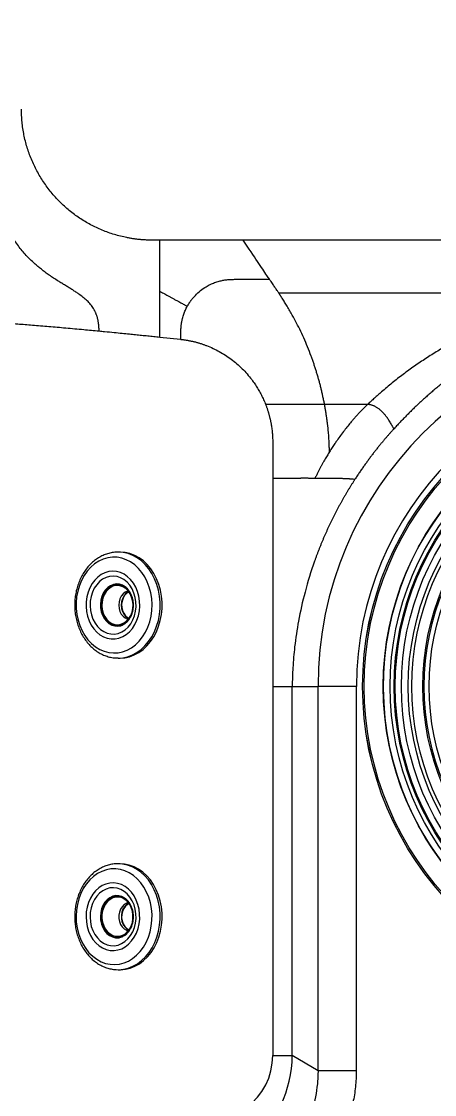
# Model space of a CAD drawing. Header units: inches. Extents: x -1 to 81, y -22 to 129.
# Drawn here: x 57.51 to 65.47, y 13.08 to 33.74 of the extents above; entities that cross this region are included whole.
import ezdxf

# ---------------------------------------------------------------- set-up
doc = ezdxf.new("R2010")
doc.units = ezdxf.units.IN
doc.header["$MEASUREMENT"] = 0
doc.layers.add('1', color=4, linetype='Continuous')

# ---------------------------------------------------------------- blocks, each defined once
blk = doc.blocks.new('2026 PACE')
at = {"color": 8, "linetype": 'Continuous', "lineweight": 25, "flags": 128}
for points in [[(60.055, 21.51), (60.146, 21.544), (60.232, 21.59), (60.314, 21.649), (60.39, 21.719), (60.459, 21.8), (60.519, 21.891), (60.571, 21.99), (60.614, 22.095), (60.647, 22.206), (60.669, 22.322), (60.68, 22.439), (60.681, 22.558), (60.67, 22.676), (60.649, 22.791), (60.617, 22.903), (60.575, 23.009), (60.524, 23.109), (60.464, 23.2), (60.396, 23.282), (60.32, 23.353), (60.239, 23.413), (60.153, 23.46), (60.063, 23.495), (59.97, 23.516), (59.876, 23.523), (59.872, 23.523)], [(60.122, 22.708), (60.119, 22.714), (60.082, 22.774), (60.038, 22.823), (59.986, 22.862), (59.93, 22.887), (59.871, 22.898), (59.811, 22.896), (59.753, 22.879), (59.699, 22.848), (59.65, 22.805), (59.608, 22.751), (59.575, 22.688), (59.553, 22.619), (59.541, 22.545), (59.54, 22.47), (59.551, 22.396), (59.572, 22.326), (59.604, 22.262), (59.645, 22.207), (59.693, 22.163), (59.747, 22.131), (59.805, 22.113), (59.865, 22.108), (59.924, 22.118), (59.924, 22.118)], [(59.773, 22.866), (59.736, 22.848), (59.685, 22.811), (59.64, 22.762), (59.604, 22.704), (59.578, 22.637), (59.563, 22.566), (59.559, 22.492), (59.567, 22.418), (59.586, 22.348), (59.615, 22.284), (59.654, 22.228), (59.7, 22.183), (59.753, 22.15), (59.81, 22.13), (59.869, 22.125), (59.927, 22.135)], [(60.068, 22.775), (60.055, 22.772), (60.009, 22.751), (59.967, 22.718), (59.933, 22.675), (59.907, 22.622), (59.891, 22.564), (59.886, 22.503), (59.891, 22.441), (59.908, 22.383), (59.934, 22.331), (59.969, 22.287), (60.01, 22.255), (60.056, 22.235), (60.068, 22.232)], [(59.873, 21.484), (59.963, 21.49), (60.055, 21.51)], [(59.872, 15.484), (59.882, 15.484), (59.976, 15.492), (60.068, 15.514), (60.158, 15.55), (60.244, 15.598), (60.325, 15.658), (60.4, 15.73), (60.468, 15.813), (60.527, 15.904), (60.578, 16.004), (60.619, 16.111), (60.651, 16.223), (60.671, 16.338), (60.681, 16.456), (60.68, 16.575), (60.668, 16.692), (60.645, 16.808), (60.612, 16.918), (60.569, 17.024), (60.516, 17.122), (60.455, 17.212), (60.385, 17.292), (60.309, 17.362), (60.227, 17.42), (60.14, 17.466), (60.05, 17.498), (59.957, 17.518), (59.873, 17.523)], [(60.117, 16.718), (60.11, 16.73), (60.072, 16.787), (60.025, 16.834), (59.972, 16.869), (59.915, 16.891), (59.856, 16.899), (59.796, 16.893), (59.739, 16.872), (59.686, 16.838), (59.638, 16.792), (59.599, 16.736), (59.569, 16.671), (59.548, 16.6), (59.539, 16.526), (59.542, 16.451), (59.555, 16.378), (59.58, 16.309), (59.614, 16.247), (59.657, 16.195), (59.706, 16.154), (59.762, 16.125), (59.82, 16.11), (59.82, 16.11)], [(59.77, 16.865), (59.719, 16.838), (59.67, 16.797), (59.628, 16.745), (59.595, 16.684), (59.573, 16.616), (59.561, 16.543), (59.56, 16.469), (59.571, 16.396), (59.594, 16.327), (59.626, 16.265), (59.667, 16.213), (59.716, 16.171), (59.77, 16.142), (59.828, 16.127)], [(60.068, 16.775), (60.031, 16.763), (59.987, 16.736), (59.948, 16.697), (59.918, 16.648), (59.897, 16.593), (59.887, 16.532), (59.887, 16.471), (59.898, 16.41), (59.92, 16.355), (59.951, 16.307), (59.989, 16.269), (60.034, 16.243), (60.068, 16.232)]]:
    blk.add_lwpolyline(points, dxfattribs=at)
at = {"color": 8, "linetype": 'Continuous', "lineweight": 25}
for centre, radius, start, end in [((59.823, 22.426), 0.324, 288.1981, 333.208), ((59.842, 16.409), 0.3, 265.8033, 336.6433)]:
    blk.add_arc(centre, radius, start, end, dxfattribs=at)
at = {"layer": '1', "color": 3, "linetype": 'Continuous', "lineweight": 25}
for p, q in [((60.673, 29.529), (60.532, 29.529)), ((62.282, 29.529), (60.673, 29.529)), ((69.481, 29.529), (62.282, 29.529)), ((69.481, 28.51), (62.968, 28.51)), ((60.673, 27.664), (61.072, 27.621)), ((61.072, 27.621), (61.082, 27.62)), ((62.851, 25.641), (62.851, 24.944)), ((62.851, 20.939), (62.851, 13.833)), ((63.227, 20.939), (63.723, 20.939)), ((63.227, 13.833), (63.227, 20.939)), ((64.461, 20.939), (63.723, 20.939)), ((63.723, 13.537), (63.723, 20.939)), ((64.461, 20.939), (64.461, 18.333)), ((64.461, 18.333), (64.461, 18.086)), ((64.461, 18.086), (64.461, 13.537)), ((62.851, 13.833), (63.227, 13.833)), ((63.723, 13.537), (63.227, 13.833))]:
    blk.add_line(p, q, dxfattribs=at)
at = {"layer": '1', "color": 4, "linetype": 'Continuous', "lineweight": 25}
for p, q in [((59.911, 23.523), (59.872, 23.523)), ((59.926, 22.107), (59.957, 22.118)), ((59.872, 21.484), (59.911, 21.484)), ((59.911, 17.523), (59.872, 17.523)), ((59.782, 15.49), (59.833, 15.485)), ((59.836, 15.485), (59.872, 15.484)), ((59.872, 15.484), (59.911, 15.484))]:
    blk.add_line(p, q, dxfattribs=at)
at = {"layer": '1', "color": 4, "linetype": 'Continuous', "lineweight": 25, "flags": 128}
for points in [[(59.959, 21.605), (60.046, 21.638), (60.128, 21.683), (60.206, 21.741), (60.277, 21.811), (60.341, 21.891), (60.397, 21.98), (60.443, 22.077), (60.48, 22.181), (60.506, 22.29), (60.521, 22.402), (60.526, 22.515), (60.519, 22.628), (60.502, 22.739), (60.473, 22.847), (60.434, 22.95), (60.386, 23.046), (60.329, 23.133), (60.263, 23.211), (60.191, 23.278), (60.112, 23.334), (60.029, 23.377), (59.942, 23.407), (59.853, 23.423), (59.762, 23.425), (59.673, 23.413), (59.585, 23.387), (59.501, 23.348), (59.42, 23.296), (59.346, 23.232), (59.278, 23.157), (59.218, 23.073), (59.167, 22.979), (59.126, 22.878), (59.094, 22.772), (59.073, 22.662), (59.063, 22.549), (59.064, 22.435), (59.076, 22.323), (59.1, 22.213), (59.133, 22.108), (59.177, 22.008), (59.23, 21.917), (59.291, 21.834), (59.36, 21.761), (59.436, 21.699), (59.517, 21.65), (59.603, 21.614), (59.691, 21.591), (59.781, 21.582), (59.871, 21.587), (59.959, 21.605)], [(60.094, 21.51), (60.184, 21.544), (60.271, 21.59), (60.352, 21.649), (60.428, 21.719), (60.497, 21.8), (60.558, 21.891), (60.61, 21.99), (60.652, 22.095), (60.685, 22.206), (60.707, 22.322), (60.719, 22.439), (60.719, 22.558), (60.709, 22.676), (60.687, 22.791), (60.655, 22.903), (60.614, 23.009), (60.562, 23.109), (60.502, 23.2), (60.434, 23.282), (60.359, 23.353), (60.277, 23.413), (60.191, 23.46), (60.101, 23.495), (60.009, 23.516), (59.915, 23.523), (59.911, 23.523)], [(59.888, 21.869), (59.961, 21.897), (60.029, 21.938), (60.091, 21.991), (60.147, 22.055), (60.195, 22.129), (60.234, 22.211), (60.263, 22.298), (60.281, 22.391), (60.289, 22.485), (60.285, 22.581), (60.271, 22.674), (60.246, 22.764), (60.211, 22.848), (60.166, 22.925), (60.113, 22.993), (60.053, 23.05), (59.987, 23.096), (59.916, 23.129), (59.842, 23.149), (59.767, 23.155), (59.692, 23.148), (59.618, 23.126), (59.548, 23.091), (59.482, 23.044), (59.423, 22.985), (59.371, 22.916), (59.327, 22.838), (59.294, 22.753), (59.27, 22.663), (59.257, 22.569), (59.255, 22.474), (59.264, 22.379), (59.283, 22.288), (59.313, 22.2), (59.353, 22.12), (59.402, 22.047), (59.459, 21.984), (59.522, 21.932), (59.591, 21.893), (59.663, 21.866), (59.738, 21.853), (59.814, 21.854), (59.888, 21.869)], [(59.874, 21.959), (59.942, 21.987), (60.006, 22.027), (60.064, 22.08), (60.114, 22.144), (60.155, 22.218), (60.186, 22.298), (60.207, 22.384), (60.217, 22.473), (60.215, 22.563), (60.202, 22.652), (60.177, 22.736), (60.142, 22.815), (60.098, 22.885), (60.045, 22.945), (59.985, 22.995), (59.92, 23.031), (59.851, 23.054), (59.78, 23.062), (59.709, 23.056), (59.639, 23.036), (59.573, 23.002), (59.513, 22.955), (59.459, 22.896), (59.413, 22.827), (59.376, 22.75), (59.35, 22.666), (59.335, 22.578), (59.331, 22.489), (59.339, 22.399), (59.357, 22.313), (59.387, 22.231), (59.427, 22.156), (59.476, 22.09), (59.532, 22.035), (59.595, 21.993), (59.662, 21.963), (59.732, 21.947), (59.804, 21.946), (59.874, 21.959)], [(59.962, 22.886), (59.956, 22.889), (59.898, 22.906), (59.839, 22.91), (59.78, 22.9), (59.723, 22.876), (59.671, 22.84), (59.625, 22.792), (59.587, 22.734), (59.558, 22.669), (59.539, 22.598), (59.53, 22.524), (59.533, 22.448), (59.546, 22.375), (59.57, 22.307), (59.604, 22.244), (59.646, 22.191), (59.695, 22.149), (59.749, 22.118), (59.807, 22.101), (59.867, 22.097), (59.926, 22.107)], [(59.927, 22.135), (59.983, 22.159), (60.034, 22.196), (60.078, 22.245), (60.114, 22.303), (60.14, 22.37), (60.155, 22.441), (60.159, 22.515), (60.152, 22.589), (60.133, 22.659), (60.103, 22.723), (60.065, 22.779), (60.018, 22.824), (59.965, 22.857), (59.908, 22.877), (59.85, 22.882), (59.791, 22.872), (59.773, 22.866)], [(60.078, 22.763), (60.057, 22.751), (60.015, 22.718), (59.981, 22.675), (59.955, 22.622), (59.939, 22.564), (59.934, 22.503), (59.939, 22.441), (59.956, 22.383), (59.982, 22.331), (60.016, 22.287), (60.058, 22.255), (60.078, 22.244)], [(60.082, 22.756), (60.081, 22.756), (60.036, 22.728), (59.998, 22.688), (59.969, 22.638), (59.949, 22.581), (59.94, 22.52), (59.943, 22.458), (59.957, 22.399), (59.981, 22.345), (60.015, 22.299), (60.056, 22.265), (60.082, 22.251)], [(59.911, 21.484), (60.001, 21.49), (60.094, 21.51)], [(59.718, 15.587), (59.808, 15.582), (59.898, 15.591), (59.986, 15.614), (60.071, 15.65), (60.152, 15.699), (60.228, 15.761), (60.297, 15.834), (60.359, 15.917), (60.412, 16.009), (60.455, 16.108), (60.489, 16.213), (60.512, 16.323), (60.524, 16.436), (60.525, 16.549), (60.515, 16.662), (60.494, 16.772), (60.463, 16.879), (60.421, 16.979), (60.37, 17.073), (60.31, 17.158), (60.242, 17.232), (60.168, 17.296), (60.087, 17.348), (60.003, 17.387), (59.915, 17.413), (59.825, 17.425), (59.735, 17.423), (59.646, 17.406), (59.559, 17.377), (59.476, 17.334), (59.397, 17.278), (59.325, 17.211), (59.259, 17.133), (59.202, 17.045), (59.154, 16.949), (59.115, 16.847), (59.087, 16.739), (59.069, 16.628), (59.062, 16.515), (59.067, 16.401), (59.082, 16.289), (59.109, 16.181), (59.145, 16.077), (59.192, 15.98), (59.247, 15.891), (59.311, 15.811), (59.383, 15.741), (59.46, 15.683), (59.543, 15.638), (59.629, 15.605), (59.718, 15.587)], [(59.911, 15.484), (59.92, 15.484), (60.014, 15.492), (60.107, 15.514), (60.197, 15.55), (60.283, 15.598), (60.364, 15.658), (60.438, 15.73), (60.506, 15.813), (60.566, 15.904), (60.616, 16.004), (60.658, 16.111), (60.689, 16.223), (60.709, 16.338), (60.719, 16.456), (60.718, 16.575), (60.706, 16.692), (60.683, 16.808), (60.65, 16.918), (60.607, 17.024), (60.554, 17.122), (60.493, 17.212), (60.424, 17.292), (60.348, 17.362), (60.265, 17.42), (60.179, 17.466), (60.088, 17.498), (59.995, 17.518), (59.911, 17.523)], [(59.717, 15.855), (59.793, 15.852), (59.868, 15.863), (59.941, 15.888), (60.01, 15.925), (60.075, 15.975), (60.132, 16.037), (60.183, 16.108), (60.224, 16.187), (60.256, 16.274), (60.277, 16.365), (60.288, 16.459), (60.287, 16.554), (60.276, 16.648), (60.254, 16.739), (60.221, 16.825), (60.179, 16.904), (60.129, 16.975), (60.07, 17.036), (60.006, 17.085), (59.936, 17.121), (59.863, 17.145), (59.788, 17.155), (59.712, 17.151), (59.638, 17.133), (59.567, 17.102), (59.5, 17.058), (59.439, 17.002), (59.384, 16.936), (59.339, 16.86), (59.302, 16.777), (59.275, 16.688), (59.259, 16.595), (59.254, 16.5), (59.26, 16.405), (59.277, 16.313), (59.304, 16.224), (59.341, 16.141), (59.388, 16.066), (59.443, 16), (59.504, 15.945), (59.572, 15.902), (59.643, 15.872), (59.717, 15.855)], [(59.728, 15.948), (59.799, 15.946), (59.87, 15.958), (59.938, 15.985), (60.002, 16.024), (60.06, 16.077), (60.111, 16.14), (60.153, 16.213), (60.185, 16.293), (60.206, 16.379), (60.217, 16.468), (60.215, 16.558), (60.203, 16.646), (60.179, 16.731), (60.145, 16.81), (60.101, 16.881), (60.049, 16.942), (59.989, 16.992), (59.925, 17.029), (59.856, 17.053), (59.785, 17.062), (59.713, 17.057), (59.644, 17.037), (59.578, 17.004), (59.516, 16.958), (59.462, 16.9), (59.415, 16.832), (59.378, 16.755), (59.351, 16.672), (59.335, 16.584), (59.331, 16.494), (59.338, 16.405), (59.356, 16.318), (59.385, 16.236), (59.424, 16.161), (59.472, 16.094), (59.528, 16.039), (59.591, 15.995), (59.658, 15.964), (59.728, 15.948)], [(59.959, 16.888), (59.945, 16.894), (59.887, 16.908), (59.827, 16.909), (59.768, 16.896), (59.712, 16.87), (59.661, 16.831), (59.617, 16.781), (59.58, 16.722), (59.553, 16.655), (59.536, 16.583), (59.53, 16.508), (59.535, 16.434), (59.55, 16.361), (59.576, 16.293), (59.612, 16.233), (59.655, 16.182), (59.705, 16.141), (59.761, 16.113), (59.819, 16.099), (59.819, 16.099)], [(59.828, 16.127), (59.887, 16.127), (59.945, 16.141), (59.999, 16.169), (60.048, 16.21), (60.09, 16.262), (60.123, 16.323), (60.146, 16.391), (60.158, 16.464), (60.158, 16.538), (60.147, 16.611), (60.125, 16.68), (60.092, 16.742), (60.051, 16.794), (60.002, 16.836), (59.948, 16.865), (59.891, 16.88), (59.832, 16.88), (59.774, 16.866), (59.77, 16.865)], [(60.078, 16.763), (60.034, 16.736), (59.996, 16.697), (59.966, 16.648), (59.945, 16.593), (59.935, 16.532), (59.935, 16.471), (59.946, 16.41), (59.968, 16.355), (59.999, 16.307), (60.037, 16.269), (60.078, 16.244)], [(60.082, 16.756), (60.055, 16.741), (60.014, 16.707), (59.98, 16.661), (59.956, 16.607), (59.943, 16.547), (59.94, 16.485), (59.949, 16.424), (59.969, 16.367), (59.999, 16.317), (60.038, 16.278), (60.082, 16.251), (60.082, 16.251)]]:
    blk.add_lwpolyline(points, dxfattribs=at)
at = {"layer": '1', "color": 4, "linetype": 'Continuous', "lineweight": 25}
for radius in [6.031, 6.031, 6.03, 6, 5.633, 5.631, 5.501, 5.423, 5.403, 5.402, 5.283, 5.151, 5.081, 4.872, 4.842, 4.75]:
    blk.add_circle((70.613, 20.939), radius, dxfattribs=at)
at = {"layer": '1', "color": 3, "linetype": 'Continuous', "lineweight": 25}
for radius in [6.89, 6.151]:
    blk.add_arc((70.613, 20.939), radius, 90, 180, dxfattribs=at)
at = {"layer": '1', "color": 4, "linetype": 'Continuous', "lineweight": 25}
for centre, radius, start, end in [((70.613, 20.939), 5.633, 3.2917, 273.2914), ((59.853, 16.359), 0.262, 262.6697, 293.5276)]:
    blk.add_arc(centre, radius, start, end, dxfattribs=at)
at = {"layer": '1', "color": 3, "linetype": 'Continuous', "lineweight": 25}
for centre, major_axis, ratio, start_param, end_param in [((60.481, 14.002), (2.649, -0.808), 0.896541, 4.991037, 6.543681), ((61.089, 14.002), (1.698, -0.564), 0.829796, 4.999352, 6.551996)]:
    blk.add_ellipse(centre, major_axis=major_axis, ratio=ratio, start_param=start_param, end_param=end_param, dxfattribs=at)
for points, knots in [([(59.505, 27.781), (59.505, 27.789), (59.505, 27.804), (59.504, 27.826), (59.503, 27.848), (59.501, 27.87), (59.5, 27.892), (59.497, 27.914), (59.494, 27.936), (59.491, 27.957), (59.487, 27.978), (59.483, 27.999), (59.478, 28.02), (59.472, 28.041), (59.466, 28.061), (59.46, 28.081), (59.452, 28.101), (59.445, 28.12), (59.436, 28.139), (59.428, 28.158), (59.418, 28.176), (59.408, 28.194), (59.385, 28.234), (59.343, 28.293), (59.276, 28.364), (59.2, 28.431), (59.127, 28.485), (59.058, 28.532), (58.995, 28.572), (58.927, 28.614), (58.857, 28.656), (58.787, 28.699), (58.711, 28.746), (58.63, 28.797), (58.547, 28.853), (58.468, 28.91), (58.395, 28.967), (58.325, 29.024), (58.226, 29.111), (58.097, 29.239), (57.943, 29.422), (57.814, 29.609), (57.695, 29.811), (57.605, 29.99), (57.532, 30.16), (57.481, 30.289), (57.439, 30.405), (57.394, 30.539), (57.345, 30.701), (57.292, 30.902), (57.239, 31.134), (57.178, 31.448), (57.118, 31.845), (57.072, 32.284), (57.045, 32.658), (57.03, 32.96), (57.023, 33.161), (57.02, 33.314), (57.018, 33.407), (57.017, 33.483), (57.016, 33.541), (57.016, 33.592), (57.016, 33.635), (57.015, 33.67), (57.015, 33.698), (57.015, 33.719), (57.015, 33.732), (57.015, 33.738), (57.015, 33.74)], [0, 0, 0, 0, 0.003265, 0.006523, 0.009771, 0.013007, 0.016229, 0.019437, 0.022629, 0.025803, 0.02896, 0.032099, 0.03522, 0.038324, 0.041411, 0.044483, 0.047541, 0.050587, 0.053621, 0.056647, 0.059667, 0.062684, 0.065702, 0.079874, 0.094249, 0.108443, 0.124209, 0.134168, 0.145091, 0.156962, 0.16898, 0.180997, 0.192997, 0.2082, 0.22288, 0.237031, 0.250652, 0.263749, 0.276346, 0.308498, 0.343338, 0.38112, 0.408164, 0.44606, 0.468822, 0.489199, 0.50715, 0.522649, 0.551202, 0.581506, 0.613587, 0.655933, 0.721631, 0.78934, 0.849534, 0.886363, 0.921783, 0.937828, 0.95313, 0.962775, 0.971281, 0.978661, 0.984932, 0.990104, 0.994189, 0.997195, 0.999131, 1, 1, 1, 1]), ([(60.532, 29.529), (60.521, 29.529), (60.499, 29.53), (60.466, 29.53), (60.433, 29.531), (60.4, 29.533), (60.367, 29.535), (60.334, 29.537), (60.301, 29.54), (60.268, 29.543), (60.236, 29.547), (60.203, 29.551), (60.17, 29.555), (60.137, 29.56), (60.105, 29.566), (60.072, 29.572), (60.01, 29.584), (59.919, 29.604), (59.799, 29.637), (59.682, 29.676), (59.528, 29.735), (59.341, 29.824), (59.128, 29.951), (58.929, 30.099), (58.746, 30.265), (58.579, 30.449), (58.432, 30.648), (58.304, 30.861), (58.216, 31.048), (58.156, 31.202), (58.117, 31.319), (58.084, 31.438), (58.062, 31.539), (58.047, 31.62), (58.037, 31.682), (58.029, 31.743), (58.022, 31.804), (58.016, 31.866), (58.013, 31.928), (58.01, 31.989), (58.01, 32.031), (58.01, 32.051)], [0, 0, 0, 0, 0.008356, 0.016704, 0.025043, 0.033376, 0.041704, 0.050029, 0.058351, 0.066673, 0.074996, 0.08332, 0.091649, 0.099982, 0.108322, 0.11667, 0.125028, 0.156317, 0.187532, 0.218749, 0.250044, 0.31253, 0.375023, 0.437508, 0.500001, 0.562487, 0.62498, 0.687465, 0.749958, 0.781247, 0.812462, 0.84368, 0.874974, 0.890635, 0.906267, 0.921881, 0.937485, 0.95309, 0.968704, 0.984338, 1, 1, 1, 1]), ([(60.673, 28.548), (60.673, 28.595), (60.673, 28.686), (60.673, 28.82), (60.673, 28.949), (60.673, 29.074), (60.673, 29.194), (60.673, 29.31), (60.673, 29.421), (60.673, 29.494), (60.673, 29.529)], [0, 0, 0, 0, 0.1419277, 0.2785434, 0.4103059, 0.537465, 0.6601798, 0.7782617, 0.8916125, 1, 1, 1, 1]), ([(62.788, 28.778), (62.773, 28.8), (62.757, 28.824), (62.715, 28.886), (62.688, 28.926), (62.628, 29.016), (62.594, 29.066), (62.482, 29.232), (62.392, 29.367), (62.282, 29.529)], [0, 0, 0, 0, 0.0814393, 0.0814393, 0.1937886, 0.1937886, 0.306138, 0.306138, 0.5308366, 0.5308366, 0.5308366, 0.5308366]), ([(61.205, 28.256), (61.208, 28.262), (61.214, 28.273), (61.224, 28.289), (61.234, 28.305), (61.244, 28.321), (61.254, 28.337), (61.265, 28.352), (61.276, 28.368), (61.287, 28.382), (61.299, 28.397), (61.31, 28.412), (61.322, 28.426), (61.334, 28.44), (61.347, 28.454), (61.386, 28.495), (61.457, 28.56), (61.555, 28.628), (61.648, 28.678), (61.731, 28.714), (61.801, 28.736), (61.855, 28.75), (61.892, 28.757), (61.928, 28.764), (61.965, 28.769), (62.003, 28.772), (62.04, 28.775), (62.065, 28.775), (62.078, 28.775)], [0, 0, 0, 0, 0.0178317, 0.035625, 0.0533815, 0.0711, 0.0887782, 0.1064134, 0.1240044, 0.1415515, 0.1590565, 0.1765227, 0.1939549, 0.2113596, 0.2287442, 0.2461165, 0.3719785, 0.4977653, 0.5824845, 0.6674839, 0.7534925, 0.7886998, 0.8238478, 0.858966, 0.8940884, 0.9292599, 0.9645446, 1, 1, 1, 1]), ([(62.078, 28.775), (62.091, 28.775), (62.119, 28.776), (62.163, 28.776), (62.212, 28.776), (62.266, 28.776), (62.325, 28.776), (62.39, 28.777), (62.46, 28.777), (62.535, 28.777), (62.615, 28.777), (62.7, 28.778), (62.758, 28.778), (62.788, 28.778)], [0, 0, 0, 0, 0.0547, 0.116593, 0.185714, 0.262103, 0.345786, 0.436772, 0.535049, 0.640582, 0.753308, 0.873146, 1, 1, 1, 1]), ([(62.937, 28.556), (62.925, 28.574), (62.913, 28.592), (62.887, 28.632), (62.872, 28.653), (62.841, 28.699), (62.824, 28.725), (62.799, 28.762), (62.794, 28.77), (62.788, 28.778)], [0.5308366, 0.5308366, 0.5308366, 0.5308366, 0.643186, 0.643186, 0.7555353, 0.7555353, 0.8678846, 0.8678846, 0.8987946, 0.8987946, 0.8987946, 0.8987946]), ([(60.673, 28.548), (60.685, 28.541), (60.711, 28.527), (60.75, 28.506), (60.792, 28.482), (60.837, 28.458), (60.885, 28.431), (60.936, 28.404), (60.988, 28.375), (61.036, 28.349), (61.078, 28.326), (61.111, 28.308), (61.14, 28.292), (61.165, 28.278), (61.186, 28.266), (61.199, 28.259), (61.205, 28.256)], [0, 0, 0, 0, 0.064454, 0.134231, 0.209366, 0.289868, 0.375711, 0.466887, 0.563389, 0.665192, 0.742804, 0.8119, 0.872272, 0.92377, 0.966354, 1, 1, 1, 1]), ([(60.673, 27.664), (60.673, 27.709), (60.673, 27.797), (60.673, 27.925), (60.673, 28.045), (60.673, 28.157), (60.673, 28.261), (60.673, 28.357), (60.673, 28.446), (60.673, 28.502), (60.673, 28.529)], [0, 0, 0, 0, 0.156771, 0.304402, 0.44292, 0.572311, 0.692693, 0.804041, 0.906428, 1, 1, 1, 1]), ([(62.968, 28.51), (62.959, 28.525), (62.949, 28.538), (62.939, 28.554), (62.938, 28.555), (62.937, 28.556)], [0.8987946, 0.8987946, 0.8987946, 0.8987946, 0.9941853, 0.9941853, 1, 1, 1, 1]), ([(63.849, 26.364), (63.846, 26.376), (63.842, 26.401), (63.835, 26.438), (63.827, 26.475), (63.819, 26.512), (63.811, 26.548), (63.803, 26.585), (63.795, 26.622), (63.786, 26.658), (63.777, 26.694), (63.768, 26.731), (63.758, 26.767), (63.749, 26.803), (63.739, 26.839), (63.729, 26.875), (63.719, 26.911), (63.708, 26.947), (63.697, 26.983), (63.686, 27.018), (63.675, 27.054), (63.664, 27.089), (63.652, 27.124), (63.64, 27.159), (63.628, 27.194), (63.616, 27.229), (63.603, 27.264), (63.573, 27.346), (63.523, 27.476), (63.449, 27.648), (63.371, 27.814), (63.29, 27.974), (63.218, 28.106), (63.156, 28.214), (63.105, 28.299), (63.056, 28.378), (63.023, 28.428), (63.005, 28.455), (62.999, 28.465), (62.992, 28.474), (62.987, 28.483), (62.981, 28.491), (62.976, 28.498), (62.972, 28.505), (62.97, 28.508), (62.968, 28.51)], [0, 0, 0, 0, 0.014425, 0.02885, 0.043275, 0.0577, 0.072125, 0.086551, 0.100976, 0.115401, 0.129826, 0.144251, 0.158676, 0.173101, 0.187526, 0.201951, 0.216377, 0.230802, 0.245228, 0.259653, 0.274077, 0.288502, 0.302927, 0.317352, 0.331778, 0.346204, 0.360629, 0.375054, 0.45005, 0.525053, 0.600056, 0.675022, 0.750037, 0.796911, 0.843784, 0.890639, 0.937508, 0.945332, 0.953154, 0.960974, 0.96879, 0.976601, 0.984406, 0.992205, 1, 1, 1, 1]), ([(69.774, 28.51), (69.772, 28.51), (69.768, 28.51), (69.761, 28.509), (69.752, 28.508), (69.743, 28.507), (69.725, 28.505), (69.7, 28.503), (69.667, 28.5), (69.635, 28.498), (69.602, 28.495), (69.569, 28.492), (69.536, 28.489), (69.503, 28.486), (69.466, 28.483), (69.426, 28.479), (69.386, 28.475), (69.349, 28.471), (69.317, 28.468), (69.284, 28.464), (69.251, 28.46), (69.218, 28.457), (69.189, 28.453), (69.164, 28.45), (69.142, 28.448), (69.126, 28.446), (69.109, 28.443), (69.093, 28.442), (69.078, 28.44), (69.062, 28.438), (69.045, 28.435), (69.021, 28.432), (68.996, 28.429), (68.958, 28.423), (68.917, 28.418), (68.867, 28.41), (68.805, 28.401), (68.711, 28.385), (68.567, 28.36), (68.337, 28.314), (67.955, 28.224), (67.565, 28.106), (67.211, 27.976), (66.983, 27.883), (66.796, 27.8), (66.624, 27.719), (66.479, 27.646), (66.31, 27.557), (66.168, 27.477), (65.99, 27.372), (65.801, 27.254), (65.579, 27.104), (65.399, 26.973), (65.256, 26.864), (65.151, 26.78), (65.047, 26.694), (64.956, 26.617), (64.877, 26.547), (64.81, 26.487), (64.743, 26.426), (64.7, 26.385), (64.678, 26.364)], [0, 0, 0, 0, 0.001219, 0.002525, 0.00394, 0.005824, 0.007866, 0.013695, 0.019459, 0.025405, 0.031393, 0.037189, 0.043056, 0.048974, 0.054936, 0.062782, 0.070628, 0.076435, 0.082287, 0.088187, 0.09416, 0.099935, 0.105733, 0.109846, 0.113435, 0.117121, 0.118481, 0.122961, 0.125257, 0.126656, 0.131661, 0.134417, 0.139363, 0.145347, 0.155064, 0.160933, 0.172593, 0.188287, 0.211861, 0.250958, 0.31327, 0.421783, 0.468178, 0.51469, 0.553456, 0.576935, 0.615785, 0.639332, 0.678435, 0.701928, 0.748922, 0.795956, 0.842877, 0.86642, 0.889991, 0.913534, 0.937106, 0.952868, 0.968547, 0.984283, 1, 1, 1, 1]), ([(69.86, 28.507), (69.857, 28.506), (69.85, 28.504), (69.84, 28.5), (69.83, 28.497), (69.818, 28.494), (69.806, 28.491), (69.794, 28.487), (69.782, 28.484), (69.759, 28.478), (69.724, 28.47), (69.678, 28.459), (69.631, 28.448), (69.547, 28.429), (69.426, 28.401), (69.267, 28.361), (69.107, 28.318), (68.894, 28.257), (68.628, 28.171), (68.312, 28.056), (68.001, 27.927), (67.694, 27.785), (67.391, 27.63), (67.093, 27.46), (66.871, 27.322), (66.722, 27.223), (66.643, 27.169), (66.564, 27.115), (66.486, 27.059), (66.409, 27.002), (66.332, 26.945), (66.256, 26.886), (66.18, 26.827), (66.105, 26.766), (66.03, 26.705), (65.956, 26.643), (65.883, 26.58), (65.81, 26.516), (65.738, 26.451), (65.667, 26.385), (65.596, 26.318), (65.526, 26.25), (65.457, 26.182), (65.388, 26.112), (65.32, 26.042), (65.253, 25.971), (65.209, 25.923), (65.187, 25.899)], [0, 0, 0, 0, 0.002998, 0.005991, 0.008959, 0.011901, 0.014829, 0.017751, 0.020671, 0.023591, 0.033345, 0.043149, 0.052981, 0.062817, 0.094187, 0.12552, 0.156857, 0.188212, 0.250916, 0.313279, 0.375373, 0.437317, 0.49923, 0.56123, 0.623497, 0.640553, 0.657637, 0.674742, 0.69186, 0.708986, 0.726111, 0.743229, 0.760334, 0.777425, 0.794507, 0.811585, 0.828663, 0.845746, 0.862839, 0.879946, 0.897069, 0.914206, 0.931354, 0.94851, 0.965672, 0.982836, 1, 1, 1, 1]), ([(61.082, 27.775), (61.082, 27.782), (61.082, 27.796), (61.083, 27.817), (61.084, 27.838), (61.085, 27.859), (61.087, 27.88), (61.09, 27.901), (61.092, 27.921), (61.096, 27.942), (61.099, 27.962), (61.103, 27.983), (61.108, 28.003), (61.115, 28.03), (61.124, 28.064), (61.137, 28.104), (61.151, 28.143), (61.168, 28.181), (61.185, 28.219), (61.198, 28.244), (61.205, 28.256)], [0, 0, 0, 0, 0.041941, 0.083782, 0.125539, 0.167225, 0.208857, 0.25045, 0.292019, 0.333579, 0.375144, 0.416728, 0.458346, 0.500013, 0.583565, 0.666877, 0.750075, 0.833264, 0.916541, 1, 1, 1, 1]), ([(56.939, 27.989), (56.986, 27.986), (57.082, 27.98), (57.224, 27.97), (57.367, 27.96), (57.511, 27.95), (57.653, 27.94), (57.796, 27.929), (57.939, 27.918), (58.081, 27.907), (58.28, 27.891), (58.541, 27.869), (58.87, 27.84), (59.192, 27.811), (59.406, 27.791), (59.505, 27.781)], [0, 0, 0, 0, 0.055527, 0.111203, 0.166949, 0.222702, 0.278407, 0.334023, 0.389513, 0.444848, 0.5, 0.62264, 0.75, 0.884529, 1, 1, 1, 1]), ([(59.505, 27.781), (59.54, 27.778), (59.638, 27.769), (59.786, 27.754), (59.945, 27.738), (60.082, 27.725), (60.207, 27.712), (60.325, 27.7), (60.442, 27.688), (60.558, 27.676), (60.635, 27.668), (60.673, 27.664)], [0, 0, 0, 0, 0.091678, 0.25, 0.380173, 0.5, 0.601509, 0.702278, 0.802353, 0.901618, 1, 1, 1, 1]), ([(61.082, 27.62), (61.082, 27.63), (61.082, 27.649), (61.082, 27.678), (61.082, 27.707), (61.082, 27.736), (61.082, 27.759), (61.082, 27.772), (61.082, 27.775)], [-0.01103524, -0.01103524, -0.01103524, -0.01103524, -0.010318695, -0.009580307, -0.008841919, -0.008103531, -0.007365143, -0.00710466, -0.00710466, -0.00710466, -0.00710466]), ([(61.082, 27.62), (61.091, 27.619), (61.11, 27.617), (61.138, 27.613), (61.166, 27.609), (61.194, 27.605), (61.222, 27.6), (61.25, 27.594), (61.278, 27.588), (61.305, 27.582), (61.333, 27.576), (61.36, 27.569), (61.388, 27.562), (61.415, 27.554), (61.442, 27.546), (61.469, 27.537), (61.496, 27.528), (61.523, 27.519), (61.55, 27.509), (61.61, 27.487), (61.701, 27.448), (61.822, 27.386), (61.939, 27.316), (62.052, 27.238), (62.16, 27.152), (62.262, 27.057), (62.358, 26.955), (62.428, 26.869), (62.476, 26.804), (62.505, 26.763), (62.533, 26.721), (62.559, 26.679), (62.585, 26.636), (62.609, 26.592), (62.633, 26.548), (62.655, 26.503), (62.676, 26.457), (62.696, 26.411), (62.708, 26.38), (62.715, 26.364)], [0, 0, 0, 0, 0.01423, 0.028428, 0.042595, 0.056734, 0.070846, 0.084933, 0.098996, 0.113039, 0.127062, 0.141068, 0.155058, 0.169035, 0.183, 0.196955, 0.210902, 0.224842, 0.238779, 0.252714, 0.318964, 0.384227, 0.448728, 0.512704, 0.577531, 0.641065, 0.703594, 0.765422, 0.787457, 0.809302, 0.830973, 0.852484, 0.873853, 0.895095, 0.916227, 0.937266, 0.95823, 0.979135, 1, 1, 1, 1]), ([(62.715, 26.364), (62.718, 26.356), (62.724, 26.341), (62.733, 26.317), (62.741, 26.293), (62.749, 26.269), (62.757, 26.245), (62.764, 26.221), (62.772, 26.197), (62.779, 26.172), (62.785, 26.148), (62.791, 26.123), (62.797, 26.099), (62.803, 26.074), (62.808, 26.049), (62.813, 26.025), (62.819, 25.993), (62.826, 25.955), (62.832, 25.911), (62.838, 25.866), (62.843, 25.821), (62.846, 25.776), (62.849, 25.731), (62.85, 25.686), (62.85, 25.656), (62.851, 25.641)], [0, 0, 0, 0, 0.035093, 0.07007, 0.104938, 0.139705, 0.174379, 0.208969, 0.243482, 0.277926, 0.31231, 0.346642, 0.380929, 0.415181, 0.449405, 0.48361, 0.517804, 0.578495, 0.638971, 0.699278, 0.759467, 0.819585, 0.87968, 0.939803, 1, 1, 1, 1]), ([(63.849, 26.364), (63.831, 26.364), (63.797, 26.364), (63.747, 26.364), (63.7, 26.364), (63.654, 26.364), (63.612, 26.364), (63.571, 26.364), (63.533, 26.364), (63.497, 26.364), (63.464, 26.364), (63.433, 26.364), (63.405, 26.364), (63.379, 26.364), (63.355, 26.364), (63.323, 26.364), (63.283, 26.364), (63.233, 26.364), (63.184, 26.364), (63.135, 26.364), (63.087, 26.364), (63.039, 26.364), (62.993, 26.364), (62.947, 26.364), (62.901, 26.364), (62.872, 26.364), (62.857, 26.364)], [0, 0, 0, 0, 0.050492, 0.098725, 0.144695, 0.188397, 0.229833, 0.269003, 0.305902, 0.340533, 0.372897, 0.402998, 0.430834, 0.456408, 0.479719, 0.50077, 0.550483, 0.600221, 0.649988, 0.699793, 0.749648, 0.799566, 0.849558, 0.89963, 0.949781, 1, 1, 1, 1]), ([(64.678, 26.364), (64.54, 26.364), (64.402, 26.364), (64.125, 26.364), (63.987, 26.364), (63.849, 26.364)], [0, 0, 0, 0, 0.5, 0.5, 1, 1, 1, 1]), ([(63.944, 25.453), (63.944, 25.469), (63.943, 25.5), (63.941, 25.546), (63.94, 25.59), (63.938, 25.633), (63.934, 25.696), (63.929, 25.781), (63.921, 25.874), (63.912, 25.951), (63.904, 26.015), (63.896, 26.081), (63.886, 26.149), (63.874, 26.219), (63.862, 26.291), (63.853, 26.339), (63.849, 26.364)], [0, 0, 0, 0, 0.052077, 0.10218, 0.150316, 0.196486, 0.240695, 0.359328, 0.475057, 0.543242, 0.613672, 0.686364, 0.76133, 0.838581, 0.918132, 1, 1, 1, 1]), ([(64.678, 26.364), (64.669, 26.355), (64.651, 26.338), (64.624, 26.312), (64.598, 26.286), (64.573, 26.26), (64.548, 26.234), (64.523, 26.209), (64.499, 26.183), (64.476, 26.158), (64.452, 26.132), (64.43, 26.107), (64.408, 26.082), (64.386, 26.057), (64.326, 25.987), (64.224, 25.861), (64.12, 25.72), (64.045, 25.609), (63.996, 25.535), (63.962, 25.482), (63.944, 25.453)], [0, 0, 0, 0, 0.032146, 0.063904, 0.095282, 0.126283, 0.156914, 0.187179, 0.217083, 0.24663, 0.275825, 0.304671, 0.333173, 0.361335, 0.389158, 0.570241, 0.774093, 0.838033, 0.913358, 1, 1, 1, 1]), ([(65.187, 25.899), (65.186, 25.9), (65.185, 25.901), (65.183, 25.903), (65.182, 25.905), (65.18, 25.908), (65.177, 25.912), (65.175, 25.916), (65.172, 25.92), (65.168, 25.929), (65.159, 25.947), (65.143, 25.975), (65.124, 26.01), (65.102, 26.044), (65.081, 26.076), (65.061, 26.105), (65.037, 26.137), (65.007, 26.174), (64.975, 26.21), (64.948, 26.236), (64.927, 26.255), (64.905, 26.274), (64.884, 26.29), (64.863, 26.304), (64.843, 26.316), (64.823, 26.327), (64.802, 26.337), (64.782, 26.345), (64.761, 26.352), (64.74, 26.357), (64.719, 26.361), (64.699, 26.364), (64.685, 26.364), (64.678, 26.364)], [0, 0, 0, 0, 0.0126179, 0.0258913, 0.039822, 0.0544112, 0.0696598, 0.0855688, 0.102139, 0.1193713, 0.1727186, 0.2502925, 0.3206307, 0.3830264, 0.4376135, 0.4845345, 0.5239007, 0.5930229, 0.6552762, 0.6873312, 0.7177039, 0.748501, 0.7776012, 0.8023081, 0.826312, 0.8496696, 0.8724342, 0.8946568, 0.9163921, 0.9377053, 0.9586781, 0.9794075, 1, 1, 1, 1]), ([(65.187, 25.899), (65.174, 25.885), (65.149, 25.858), (65.111, 25.815), (65.073, 25.771), (65.033, 25.726), (64.993, 25.679), (64.952, 25.63), (64.911, 25.58), (64.869, 25.528), (64.827, 25.474), (64.784, 25.419), (64.741, 25.363), (64.697, 25.305), (64.654, 25.245), (64.61, 25.184), (64.566, 25.122), (64.522, 25.058), (64.478, 24.992), (64.449, 24.948), (64.434, 24.925)], [0, 0, 0, 0, 0.04473, 0.090884, 0.138435, 0.187357, 0.237622, 0.289203, 0.342074, 0.396208, 0.451577, 0.508156, 0.565912, 0.624807, 0.684804, 0.745866, 0.807954, 0.871031, 0.935059, 1, 1, 1, 1]), ([(63.944, 25.453), (63.936, 25.441), (63.921, 25.416), (63.898, 25.378), (63.874, 25.337), (63.849, 25.295), (63.824, 25.251), (63.798, 25.205), (63.772, 25.156), (63.745, 25.106), (63.718, 25.054), (63.691, 25), (63.673, 24.963), (63.663, 24.944)], [0, 0, 0, 0, 0.073872, 0.151155, 0.231846, 0.315943, 0.403446, 0.494354, 0.588669, 0.68639, 0.787518, 0.892053, 1, 1, 1, 1]), ([(63.663, 24.944), (63.655, 24.944), (63.639, 24.944), (63.615, 24.944), (63.591, 24.944), (63.568, 24.944), (63.546, 24.944), (63.524, 24.944), (63.502, 24.945), (63.481, 24.945), (63.461, 24.945), (63.441, 24.945), (63.422, 24.945), (63.403, 24.944), (63.385, 24.944), (63.367, 24.944), (63.35, 24.944), (63.333, 24.944), (63.318, 24.944), (63.302, 24.944), (63.287, 24.944), (63.269, 24.944), (63.247, 24.944), (63.221, 24.944), (63.195, 24.944), (63.169, 24.944), (63.143, 24.944), (63.116, 24.944), (63.09, 24.944), (63.063, 24.944), (63.036, 24.944), (63.009, 24.944), (62.982, 24.944), (62.956, 24.944), (62.929, 24.944), (62.902, 24.944), (62.876, 24.944), (62.859, 24.944), (62.851, 24.944)], [0, 0, 0, 0, 0.028988, 0.057403, 0.085237, 0.112478, 0.139115, 0.165134, 0.190528, 0.215289, 0.239412, 0.262891, 0.285725, 0.30791, 0.329447, 0.350335, 0.370576, 0.390174, 0.409131, 0.427451, 0.445137, 0.462191, 0.492673, 0.523533, 0.554767, 0.586373, 0.618352, 0.65071, 0.683457, 0.716609, 0.750184, 0.784203, 0.818695, 0.853696, 0.889257, 0.925438, 0.96232, 1, 1, 1, 1]), ([(62.851, 24.944), (62.851, 24.942), (62.851, 24.936), (62.851, 24.926), (62.851, 24.908), (62.851, 24.871), (62.851, 24.798), (62.851, 24.652), (62.851, 24.442), (62.851, 24.192), (62.851, 23.949), (62.85, 23.7), (62.851, 23.51), (62.851, 23.336), (62.851, 23.169), (62.851, 22.858), (62.851, 22.54), (62.851, 22.206), (62.851, 21.942), (62.85, 21.676), (62.851, 21.422), (62.851, 21.185), (62.851, 21.018), (62.851, 20.939)], [0, 0, 0, 0, 0.001953, 0.003906, 0.007813, 0.015625, 0.03125, 0.0625, 0.125, 0.188427, 0.25, 0.306895, 0.375, 0.392394, 0.4375, 0.5, 0.625, 0.676055, 0.75, 0.822835, 0.875, 0.940861, 1, 1, 1, 1]), ([(64.434, 24.925), (64.425, 24.911), (64.406, 24.881), (64.377, 24.836), (64.349, 24.79), (64.32, 24.744), (64.292, 24.697), (64.264, 24.65), (64.236, 24.602), (64.208, 24.554), (64.181, 24.506), (64.154, 24.456), (64.127, 24.407), (64.1, 24.357), (64.073, 24.306), (64.047, 24.255), (64.021, 24.204), (63.995, 24.152), (63.97, 24.1), (63.945, 24.048), (63.92, 23.995), (63.896, 23.942), (63.872, 23.889), (63.849, 23.836), (63.825, 23.782), (63.803, 23.728), (63.78, 23.674), (63.758, 23.62), (63.737, 23.565), (63.716, 23.511), (63.696, 23.457), (63.675, 23.402), (63.592, 23.171), (63.469, 22.771), (63.345, 22.22), (63.272, 21.732), (63.244, 21.407), (63.234, 21.224), (63.231, 21.155), (63.229, 21.092), (63.228, 21.035), (63.227, 20.985), (63.227, 20.954), (63.227, 20.939)], [0, 0, 0, 0, 0.012516, 0.025138, 0.037862, 0.050685, 0.063602, 0.076608, 0.0897, 0.102872, 0.11612, 0.129441, 0.142829, 0.156281, 0.169791, 0.183356, 0.196971, 0.210632, 0.224335, 0.238073, 0.251844, 0.26564, 0.279456, 0.293289, 0.307131, 0.320979, 0.334827, 0.348668, 0.3625, 0.376315, 0.390109, 0.403876, 0.417612, 0.564753, 0.700673, 0.819247, 0.915187, 0.932969, 0.949356, 0.9643, 0.977753, 0.989669, 1, 1, 1, 1]), ([(64.402, 24.925), (64.4, 24.926), (64.396, 24.926), (64.39, 24.927), (64.383, 24.927), (64.376, 24.928), (64.368, 24.928), (64.36, 24.929), (64.351, 24.93), (64.342, 24.93), (64.332, 24.931), (64.322, 24.932), (64.312, 24.932), (64.301, 24.933), (64.281, 24.934), (64.25, 24.936), (64.214, 24.937), (64.183, 24.938), (64.151, 24.939), (64.097, 24.941), (64.009, 24.942), (63.916, 24.943), (63.837, 24.944), (63.79, 24.944), (63.749, 24.944), (63.711, 24.944), (63.681, 24.944), (63.663, 24.944)], [0, 0, 0, 0, 0.019101, 0.038225, 0.0573774, 0.0765648, 0.0957944, 0.1150742, 0.1344067, 0.1537827, 0.1731945, 0.1926364, 0.212103, 0.2315909, 0.2510994, 0.3135787, 0.3769641, 0.4077269, 0.4394754, 0.5021158, 0.6131503, 0.7514974, 0.8132988, 0.8753366, 0.9035012, 0.9450207, 1, 1, 1, 1]), ([(62.851, 20.939), (62.856, 20.939), (62.866, 20.939), (62.882, 20.939), (62.897, 20.939), (62.911, 20.939), (62.925, 20.939), (62.938, 20.939), (62.951, 20.939), (62.963, 20.939), (62.975, 20.939), (62.993, 20.939), (63.017, 20.939), (63.042, 20.939), (63.063, 20.939), (63.081, 20.939), (63.092, 20.939), (63.097, 20.939)], [0, 0, 0, 0, 0.054319, 0.107665, 0.160043, 0.211456, 0.261904, 0.311395, 0.359941, 0.407553, 0.454241, 0.500013, 0.625322, 0.75, 0.833057, 0.916385, 1, 1, 1, 1]), ([(63.097, 20.939), (63.101, 20.939), (63.108, 20.939), (63.118, 20.939), (63.127, 20.939), (63.137, 20.939), (63.146, 20.939), (63.154, 20.939), (63.163, 20.939), (63.171, 20.939), (63.177, 20.939), (63.184, 20.939), (63.19, 20.939), (63.197, 20.939), (63.204, 20.939), (63.212, 20.939), (63.22, 20.939), (63.225, 20.939), (63.227, 20.939)], [0, 0, 0, 0, 0.05537, 0.110746, 0.166148, 0.221598, 0.277118, 0.332722, 0.388406, 0.444166, 0.500005, 0.538351, 0.587627, 0.647875, 0.719161, 0.801606, 0.895278, 1, 1, 1, 1]), ([(64.461, 13.537), (64.461, 13.536), (64.461, 13.534), (64.461, 13.531), (64.461, 13.529), (64.461, 13.524), (64.461, 13.521), (64.461, 13.511), (64.461, 13.505), (64.461, 13.485), (64.461, 13.472), (64.46, 13.433), (64.459, 13.407), (64.454, 13.329), (64.45, 13.277), (64.433, 13.124), (64.417, 13.024), (64.352, 12.729), (64.288, 12.54), (64.123, 12.181), (64.022, 12.011), (63.848, 11.774), (63.786, 11.698), (63.654, 11.551), (63.584, 11.481), (63.439, 11.347), (63.362, 11.283), (63.203, 11.163), (63.121, 11.107), (62.865, 10.948), (62.683, 10.857), (62.302, 10.709), (62.102, 10.652), (61.793, 10.594), (61.688, 10.579), (61.529, 10.564), (61.476, 10.56), (61.396, 10.556), (61.369, 10.556), (61.328, 10.555), (61.315, 10.554), (61.295, 10.554), (61.288, 10.554), (61.278, 10.554), (61.274, 10.554), (61.269, 10.554), (61.267, 10.554), (61.265, 10.554), (61.264, 10.554), (61.262, 10.554), (61.262, 10.554), (61.261, 10.554)], [0, 0, 0, 0, 0.000977, 0.000977, 0.001953, 0.001953, 0.003906, 0.003906, 0.007812, 0.007812, 0.015625, 0.015625, 0.03125, 0.03125, 0.0625, 0.0625, 0.125, 0.125, 0.25, 0.25, 0.375, 0.375, 0.4375, 0.4375, 0.5, 0.5, 0.5625, 0.5625, 0.625, 0.625, 0.75, 0.75, 0.875, 0.875, 0.9375, 0.9375, 0.96875, 0.96875, 0.984375, 0.984375, 0.992188, 0.992188, 0.996094, 0.996094, 0.998047, 0.998047, 0.999023, 0.999023, 0.999512, 0.999512, 1, 1, 1, 1]), ([(63.723, 13.537), (63.723, 13.536), (63.723, 13.535), (63.723, 13.532), (63.723, 13.531), (63.723, 13.527), (63.723, 13.524), (63.723, 13.516), (63.723, 13.511), (63.723, 13.495), (63.722, 13.484), (63.721, 13.452), (63.721, 13.431), (63.718, 13.367), (63.714, 13.325), (63.702, 13.2), (63.689, 13.118), (63.641, 12.875), (63.593, 12.719), (63.47, 12.421), (63.395, 12.279), (63.263, 12.08), (63.216, 12.016), (63.116, 11.892), (63.063, 11.833), (62.951, 11.721), (62.893, 11.667), (62.771, 11.566), (62.708, 11.518), (62.511, 11.384), (62.37, 11.307), (62.075, 11.182), (61.92, 11.134), (61.679, 11.085), (61.597, 11.072), (61.472, 11.06), (61.43, 11.057), (61.367, 11.053), (61.346, 11.053), (61.314, 11.052), (61.303, 11.052), (61.287, 11.051), (61.282, 11.051), (61.274, 11.051), (61.271, 11.051), (61.267, 11.051), (61.266, 11.051), (61.264, 11.051), (61.263, 11.051), (61.262, 11.051), (61.261, 11.051), (61.261, 11.051)], [0, 0, 0, 0, 0.000977, 0.000977, 0.001953, 0.001953, 0.003906, 0.003906, 0.007812, 0.007812, 0.015625, 0.015625, 0.03125, 0.03125, 0.0625, 0.0625, 0.125, 0.125, 0.25, 0.25, 0.375, 0.375, 0.4375, 0.4375, 0.5, 0.5, 0.5625, 0.5625, 0.625, 0.625, 0.75, 0.75, 0.875, 0.875, 0.9375, 0.9375, 0.96875, 0.96875, 0.984375, 0.984375, 0.992188, 0.992188, 0.996094, 0.996094, 0.998047, 0.998047, 0.999023, 0.999023, 0.999512, 0.999512, 1, 1, 1, 1]), ([(64.461, 13.537), (64.374, 13.537), (64.287, 13.537), (64.123, 13.537), (64.046, 13.537), (63.913, 13.537), (63.856, 13.537), (63.768, 13.537), (63.738, 13.537), (63.723, 13.537)], [0, 0, 0, 0, 0.25, 0.25, 0.5, 0.5, 0.75, 0.75, 1, 1, 1, 1])]:
    blk.add_open_spline(points, degree=3, knots=knots, dxfattribs=at)
for points in [[(60.673, 28.529), (60.673, 28.536), (60.673, 28.542), (60.673, 28.548)], [(62.857, 26.364), (62.808, 26.364), (62.761, 26.364), (62.715, 26.364)], [(64.434, 24.925), (64.426, 24.924), (64.415, 24.924), (64.402, 24.925)]]:
    blk.add_open_spline(points, degree=3, dxfattribs=at)
at = {"layer": '1', "color": 4, "linetype": 'Continuous', "lineweight": 25}
for points, knots in [([(59.872, 23.522), (59.858, 23.522), (59.813, 23.523), (59.737, 23.512), (59.647, 23.488), (59.559, 23.452), (59.476, 23.404), (59.397, 23.346), (59.323, 23.277), (59.257, 23.199), (59.198, 23.112), (59.147, 23.017), (59.105, 22.916), (59.072, 22.81), (59.049, 22.7), (59.037, 22.588), (59.034, 22.474), (59.042, 22.361), (59.06, 22.25), (59.088, 22.141), (59.126, 22.037), (59.173, 21.939), (59.229, 21.847), (59.293, 21.764), (59.365, 21.689), (59.443, 21.625), (59.526, 21.572), (59.614, 21.531), (59.705, 21.502), (59.791, 21.486), (59.848, 21.485), (59.873, 21.485)], [0, 0, 0, 0, 0.015679, 0.050159, 0.084631, 0.119181, 0.153881, 0.188773, 0.223873, 0.259166, 0.294622, 0.330203, 0.365873, 0.401601, 0.437367, 0.473159, 0.50897, 0.544801, 0.580653, 0.616526, 0.652417, 0.688316, 0.724204, 0.760048, 0.795809, 0.831434, 0.866876, 0.902093, 0.937072, 0.971828, 1, 1, 1, 1]), ([(59.962, 22.885), (59.97, 22.882), (59.991, 22.873), (60.026, 22.846), (60.064, 22.807), (60.099, 22.756), (60.127, 22.699), (60.147, 22.635), (60.16, 22.567), (60.163, 22.497), (60.158, 22.428), (60.144, 22.361), (60.123, 22.299), (60.094, 22.243), (60.06, 22.196), (60.023, 22.158), (59.988, 22.132), (59.966, 22.123), (59.958, 22.12)], [0, 0, 0, 0, 0.038986, 0.103723, 0.172569, 0.239522, 0.305548, 0.371201, 0.436713, 0.50214, 0.567484, 0.632693, 0.697736, 0.762665, 0.827608, 0.892919, 0.959269, 1, 1, 1, 1]), ([(60.052, 22.792), (60.052, 22.792), (60.051, 22.793), (60.056, 22.789), (60.064, 22.779), (60.068, 22.775)], [0, 0, 0, 0, 0.154575, 0.624921, 1, 1, 1, 1]), ([(60.068, 22.232), (60.066, 22.23), (60.06, 22.221), (60.053, 22.216), (60.052, 22.215), (60.052, 22.215)], [0, 0, 0, 0, 0.1212833, 0.5791229, 1, 1, 1, 1]), ([(59.873, 17.522), (59.863, 17.522), (59.821, 17.524), (59.749, 17.514), (59.658, 17.492), (59.57, 17.457), (59.486, 17.411), (59.406, 17.353), (59.332, 17.286), (59.265, 17.209), (59.205, 17.123), (59.153, 17.029), (59.109, 16.929), (59.076, 16.823), (59.052, 16.714), (59.038, 16.602), (59.034, 16.488), (59.04, 16.375), (59.057, 16.263), (59.084, 16.154), (59.121, 16.05), (59.167, 15.95), (59.222, 15.858), (59.285, 15.773), (59.355, 15.698), (59.433, 15.633), (59.516, 15.578), (59.603, 15.536), (59.692, 15.505), (59.752, 15.495), (59.782, 15.49)], [0, 0, 0, 0, 0.012353, 0.048038, 0.083706, 0.119445, 0.15533, 0.191412, 0.227708, 0.264207, 0.300879, 0.337686, 0.374588, 0.411554, 0.448562, 0.485597, 0.522653, 0.559728, 0.596826, 0.633945, 0.671084, 0.708233, 0.745373, 0.782473, 0.819492, 0.856378, 0.893079, 0.929552, 0.965778, 1, 1, 1, 1]), ([(59.959, 16.886), (59.965, 16.884), (59.984, 16.877), (60.017, 16.854), (60.056, 16.817), (60.092, 16.768), (60.121, 16.712), (60.144, 16.649), (60.158, 16.582), (60.163, 16.513), (60.16, 16.443), (60.148, 16.376), (60.128, 16.312), (60.101, 16.255), (60.068, 16.206), (60.031, 16.165), (59.994, 16.136), (59.969, 16.125), (59.958, 16.12)], [0, 0, 0, 0, 0.026638, 0.091776, 0.161061, 0.228131, 0.294088, 0.359585, 0.424913, 0.490147, 0.555303, 0.620339, 0.68521, 0.749947, 0.814658, 0.879635, 0.945466, 1, 1, 1, 1]), ([(60.051, 16.792), (60.052, 16.792), (60.054, 16.79), (60.061, 16.785), (60.067, 16.776), (60.067, 16.776)], [0, 0, 0, 0, 0.487559, 0.972197, 1, 1, 1, 1]), ([(60.067, 16.231), (60.067, 16.231), (60.062, 16.223), (60.056, 16.218), (60.05, 16.214), (60.051, 16.215), (60.052, 16.215)], [0, 0, 0, 0, 0.000676, 0.450781, 0.941774, 1, 1, 1, 1])]:
    blk.add_open_spline(points, degree=3, knots=knots, dxfattribs=at)

msp = doc.modelspace()

# ---------------------------------------------------------------- block references
msp.add_blockref('2026 PACE', (-0.5, 0))

doc.saveas('drawing.dxf')
